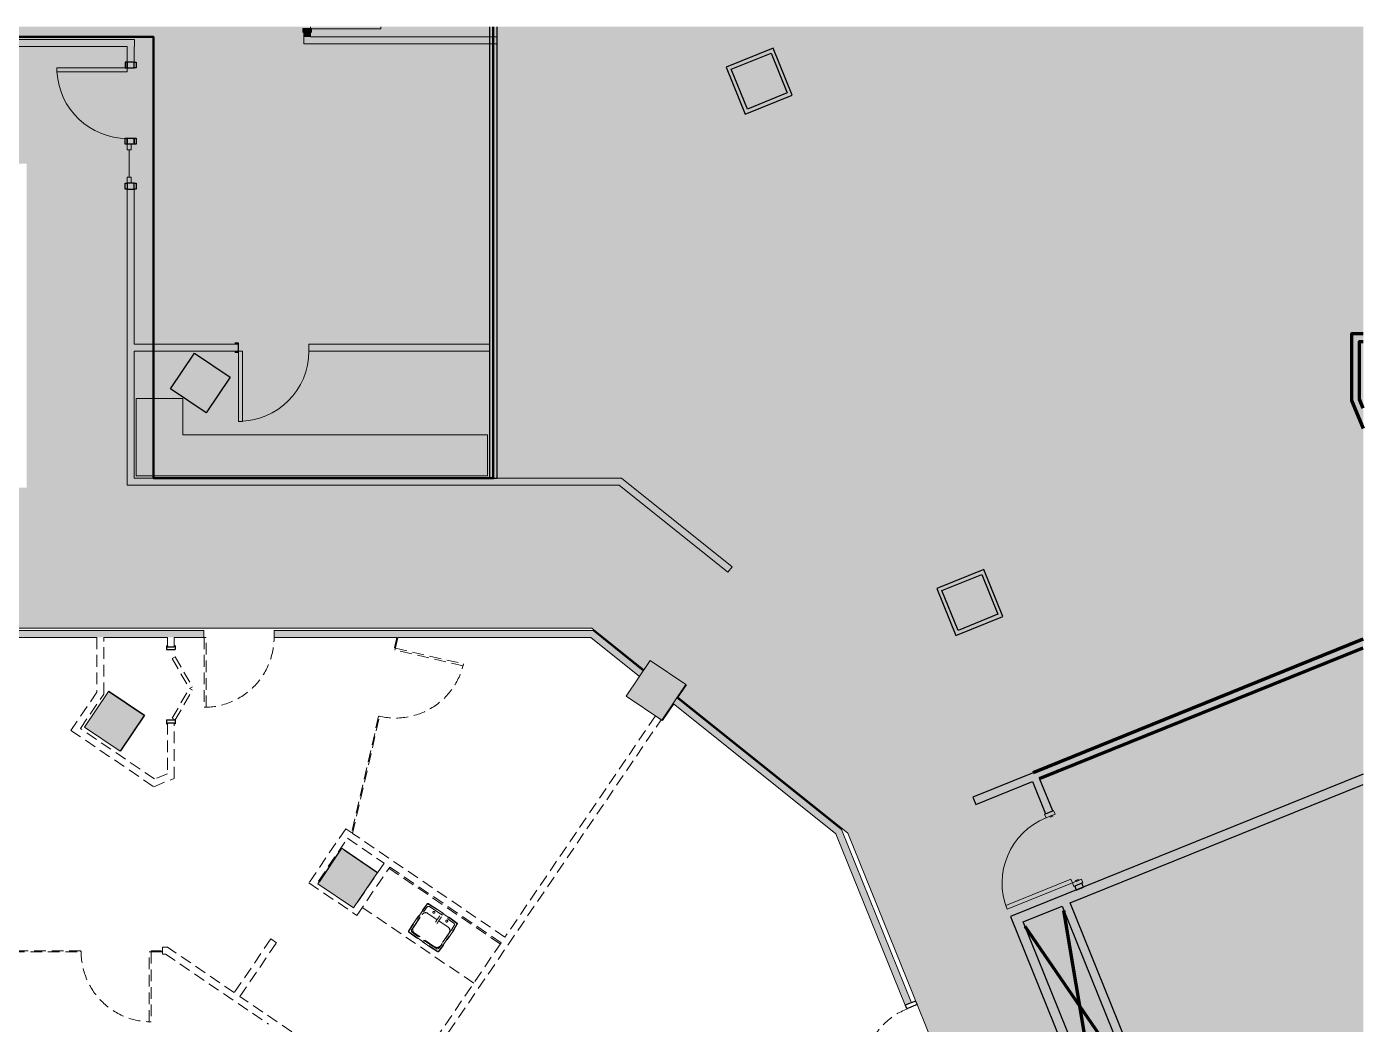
# Model space of a CAD drawing. Header units: inches. Extents: x 440 to 1827, y -16294 to -15154.
# Drawn here: x 1143 to 1827, y -15665 to -15154 of the extents above; entities that cross this region are included whole.
import ezdxf

# ---------------------------------------------------------------- set-up
doc = ezdxf.new("R2010")
doc.units = ezdxf.units.IN
doc.header["$LTSCALE"] = 48
doc.header["$MEASUREMENT"] = 0
doc.linetypes.add('Demolished', pattern=[0.1875, 0.125, -0.0625])
for name, color, linetype, lineweight in [('A-Anno-Note', 8, 'Continuous', 50), ('A-Area-Patt', 8, 'Continuous', 20), ('A-COLS', 8, 'Continuous', 30), ('A-DETL', 8, 'Continuous', 20), ('A-DETL-GENF', 247, 'Continuous', 9), ('A-DETL-THIN', 8, 'Continuous', 9), ('A-DOOR', 8, 'Demolished', 9), ('A-DOOR-FRAM', 8, 'Continuous', 30), ('A-Hvac', 8, 'Continuous', 70), ('A-WALL', 8, 'Continuous', 30), ('A-Wall-Dmsg', 8, 'Continuous', 90), ('A-WALL-PATT', 8, 'Continuous', 13), ('Chevy Chase Pavilion_9th - 900 _ 910_dwg', 8, 'Continuous', 9), ('I-WALL', 8, 'Continuous', 13), ('P-SANR-FIXT', 8, 'Demolished', 9), ('Q-CASE', 8, 'Demolished', 9), ('S-COLS', 8, 'Continuous', 13)]:
    doc.layers.add(name, color=color, linetype=linetype, lineweight=lineweight)

# ---------------------------------------------------------------- blocks, each defined once
blk = doc.blocks.new('Bifold_2 panel w Frame - Int-PB-F-WDMF-3_ x 84_-4833618-FIRST FLOOR DEMOLITION')
at = {"layer": 'A-DOOR'}
for p, q in [((-14.28, 2.25), (0.99, 11.06)), ((-13.4, 0.73), (1.86, 9.55)), ((1.86, 9.55), (0.99, 11.06)), ((1.86, 9.55), (2.74, 11.06)), ((17.12, 0.73), (1.86, 9.55)), ((18, 2.25), (2.74, 11.06)), ((-14.28, 2.25), (-13.4, 0.73)), ((18, 2.25), (17.12, 0.73))]:
    blk.add_line(p, q, dxfattribs=at)
at = {"layer": 'A-DOOR-FRAM', "linetype": 'Demolished'}
for p, q in [((-20, 2.25), (-18, 2.25)), ((-20, 2.25), (-20, 1.75)), ((-20, 1.75), (-19.5, 1.75)), ((-19.5, -1.75), (-19.5, 1.75)), ((-18, -2.25), (-18, 2.25)), ((18, -2.25), (18, 2.25)), ((18, 2.25), (20, 2.25)), ((19.5, 1.75), (20, 1.75)), ((19.5, -1.75), (19.5, 1.75)), ((20, 2.25), (20, 1.75)), ((-20, -1.75), (-19.5, -1.75)), ((-20, -2.25), (-20, -1.75)), ((-20, -2.25), (-18, -2.25)), ((18, -2.25), (20, -2.25)), ((19.5, -1.75), (20, -1.75)), ((20, -2.25), (20, -1.75))]:
    blk.add_line(p, q, dxfattribs=at)
blk = doc.blocks.new('Single Glass Door - 36_ x 84_-4833911-FIRST FLOOR DEMOLITION')
at = {"layer": 'A-DOOR'}
for p, q in [((16.90625, -0.25), (17.90625, -0.25)), ((16.90625, -36.0625), (16.90625, -0.25)), ((17.90625, -0.25), (17.90625, -36.0625)), ((17.90625, -36.0625), (16.90625, -36.0625))]:
    blk.add_line(p, q, dxfattribs=at)
blk.add_arc((17.90625, -0.25), 35.8125, 179.5, 270, dxfattribs=at)
blk = doc.blocks.new('Single Glass Door - 36_ x 84_-4836496-FIRST FLOOR DEMOLITION')
at = {"layer": 'A-DOOR'}
for p, q in [((16.90625, 37.5625), (16.90625, 1.75)), ((17.90625, 37.5625), (16.90625, 37.5625)), ((17.90625, 1.75), (17.90625, 37.5625)), ((16.90625, 1.75), (17.90625, 1.75))]:
    blk.add_line(p, q, dxfattribs=at)
blk.add_arc((17.90625, 1.75), 35.8125, 90, 180.5, dxfattribs=at)
blk = doc.blocks.new('C-Counter Top - ADJ HEIGHT-4836405-FIRST FLOOR DEMOLITION')
at = {"layer": 'Q-CASE'}
for p, q in [((-47.26, -0.75), (21.74, -0.75)), ((-47.26, -25), (21.74, -25))]:
    blk.add_line(p, q, dxfattribs=at)
blk = doc.blocks.new('Single Flush - OTJ_SOLIDFLUSH_ALUM-4829993-FIRST FLOOR DEMOLITION')
at = {"layer": 'A-DOOR'}
for p, q in [((16.15625, -1.75), (17.90625, -1.75)), ((16.15625, -37.5625), (16.15625, -1.75)), ((17.90625, -1.75), (17.90625, -37.5625)), ((17.90625, -37.5625), (16.15625, -37.5625))]:
    blk.add_line(p, q, dxfattribs=at)
blk.add_arc((17.90625, -1.75), 35.8125, 179.5, 270, dxfattribs=at)
at = {"layer": 'A-DOOR-FRAM', "linetype": 'Demolished'}
for p, q in [((-20, 4), (-20, -1.75)), ((-20, 4), (-18, 4)), ((-18, 4), (-18, -1.75)), ((18.000004, 4), (18.000004, -1.75)), ((18.000004, 4), (20.000004, 4)), ((20.000004, 4), (20.000004, -1.75)), ((-20, -1.75), (-18, -1.75)), ((18.000004, -1.75), (20.000004, -1.75))]:
    blk.add_line(p, q, dxfattribs=at)
blk = doc.blocks.new('Concrete-Rectangular-Column - 1_10_-4868861-FIRST FLOOR DEMOLITION')
at = {"layer": 'S-COLS'}
blk.add_hatch(color=256, dxfattribs=at).paths.add_polyline_path([(-11, -11), (11, -11), (11, 11), (-11, 11)], flags=0)
for p, q in [((11, 11), (-11, 11)), ((-11, 11), (-11, -11)), ((11, -11), (11, 11)), ((-11, -11), (11, -11))]:
    blk.add_line(p, q, dxfattribs=at)
blk = doc.blocks.new('P-Sink-Rectangular - PSR1918-3060176-FIRST FLOOR DEMOLITION')
at = {"layer": 'P-SANR-FIXT'}
for p, q in [((-9.5, 4.97), (-9.34, 8.49)), ((-9.13, 8.48), (-9.28, 4.96)), ((-8.99, 8.84), (-5.52, 9)), ((-5.51, 8.78), (-8.98, 8.63)), ((-8.5, 5.01), (-8.42, 6.97)), ((-7.47, 7.92), (-5.51, 8)), ((-5.52, 9), (5.52, 9)), ((-5.52, 9), (-5.51, 8.78)), ((5.51, 8.78), (-5.51, 8.78)), ((-5.51, 8), (5.51, 8)), ((5.52, 9), (5.51, 8.78)), ((8.98, 8.63), (5.51, 8.78)), ((5.51, 8), (7.47, 7.92)), ((5.52, 9), (8.99, 8.84)), ((8.42, 6.97), (8.5, 5.01)), ((9.28, 4.96), (9.13, 8.48)), ((9.34, 8.49), (9.5, 4.97)), ((-9.5, 4.97), (-9.28, 4.96)), ((-9.5, -4.97), (-9.5, 4.97)), ((-9.28, 4.96), (-9.28, -4.96)), ((-8.5, -5.01), (-8.5, 5.01)), ((-8.35, -5.5), (-8.35, 2.5)), ((-8.35, -5.5), (-8.35, 2.5)), ((-6.25, 4.6), (-0.49, 4.6)), ((-6.25, 4.6), (-0.49, 4.6)), ((0.48, 4.6), (6.25, 4.6)), ((0.48, 4.6), (6.25, 4.6)), ((8.35, 2.5), (8.35, -5.5)), ((8.35, 2.5), (8.35, -5.5)), ((8.5, 5.01), (8.5, -5.01)), ((9.5, 4.97), (9.28, 4.96)), ((9.28, -4.96), (9.28, 4.96)), ((9.5, 4.97), (9.5, -4.97)), ((-9.5, -4.97), (-9.28, -4.96)), ((-9.34, -8.49), (-9.5, -4.97)), ((-9.28, -4.96), (-9.13, -8.48)), ((-8.42, -6.97), (-8.5, -5.01)), ((8.5, -5.01), (8.42, -6.97)), ((9.13, -8.48), (9.28, -4.96)), ((9.5, -4.97), (9.28, -4.96)), ((9.5, -4.97), (9.34, -8.49)), ((-5.52, -9), (-8.99, -8.84)), ((-8.98, -8.63), (-5.51, -8.78)), ((-5.51, -8), (-7.47, -7.92)), ((6.25, -7.6), (-6.25, -7.6)), ((6.25, -7.6), (-6.25, -7.6)), ((-5.52, -9), (-5.51, -8.78)), ((5.52, -9), (-5.52, -9)), ((5.51, -8), (-5.51, -8)), ((-5.51, -8.78), (5.51, -8.78)), ((7.47, -7.92), (5.51, -8)), ((5.51, -8.78), (8.98, -8.63)), ((5.52, -9), (5.51, -8.78)), ((8.99, -8.84), (5.52, -9))]:
    blk.add_line(p, q, dxfattribs=at)
at = {"layer": 'P-SANR-FIXT', "flags": 128}
for points in [[(-0.5, 6.97), (-0.5, 6.97), (-0.5, 6.96), (-0.5, 6.95), (-0.5, 6.94), (-0.5, 6.93), (-0.5, 6.91), (-0.5, 6.89), (-0.5, 6.87), (-0.5, 6.84), (-0.5, 6.81), (-0.5, 6.78), (-0.5, 6.74), (-0.5, 6.7), (-0.5, 6.66), (-0.5, 6.62), (-0.5, 6.57), (-0.5, 6.52), (-0.5, 6.47), (-0.5, 6.42), (-0.5, 6.36), (-0.5, 6.3), (-0.5, 6.24), (-0.5, 6.18), (-0.5, 6.11), (-0.5, 6.05), (-0.5, 5.98), (-0.5, 5.91), (-0.5, 5.84), (-0.5, 5.77), (-0.5, 5.69), (-0.5, 5.62), (-0.5, 5.54), (-0.5, 5.46), (-0.5, 5.39), (-0.5, 5.31), (-0.5, 5.23), (-0.5, 5.15), (-0.5, 5.07), (-0.5, 4.99), (-0.5, 4.91), (-0.5, 4.83), (-0.5, 4.75), (-0.5, 4.67), (-0.5, 4.59), (-0.5, 4.51), (-0.5, 4.44), (-0.5, 4.36), (-0.5, 4.28), (-0.5, 4.21), (-0.5, 4.13), (-0.5, 4.06), (-0.5, 3.99), (-0.5, 3.92), (-0.5, 3.86), (-0.5, 3.79), (-0.5, 3.73), (-0.5, 3.66), (-0.5, 3.61), (-0.5, 3.55), (-0.5, 3.49), (-0.5, 3.44), (-0.5, 3.39), (-0.5, 3.34), (-0.5, 3.3), (-0.5, 3.25), (-0.5, 3.21), (-0.5, 3.18), (-0.5, 3.14), (-0.5, 3.11), (-0.5, 3.08), (-0.5, 3.06), (-0.5, 3.04), (-0.5, 3.02), (-0.5, 3), (-0.5, 2.99), (-0.5, 2.98), (-0.5, 2.97), (-0.5, 2.97), (-0.5, 2.97)], [(0.5, 2.97), (0.5, 2.97), (0.5, 2.97), (0.5, 2.98), (0.5, 2.99), (0.5, 3.01), (0.5, 3.02), (0.5, 3.05), (0.5, 3.07), (0.5, 3.1), (0.5, 3.13), (0.5, 3.16), (0.5, 3.19), (0.5, 3.23), (0.5, 3.27), (0.5, 3.32), (0.5, 3.36), (0.5, 3.41), (0.5, 3.46), (0.5, 3.52), (0.5, 3.57), (0.5, 3.63), (0.5, 3.69), (0.5, 3.76), (0.5, 3.82), (0.5, 3.89), (0.5, 3.95), (0.5, 4.02), (0.5, 4.1), (0.5, 4.17), (0.5, 4.24), (0.5, 4.32), (0.5, 4.39), (0.5, 4.47), (0.5, 4.55), (0.5, 4.63), (0.5, 4.71), (0.5, 4.79), (0.5, 4.87), (0.5, 4.95), (0.5, 5.03), (0.5, 5.11), (0.5, 5.19), (0.5, 5.26), (0.5, 5.34), (0.5, 5.42), (0.5, 5.5), (0.5, 5.58), (0.5, 5.65), (0.5, 5.73), (0.5, 5.8), (0.5, 5.87), (0.5, 5.94), (0.5, 6.01), (0.5, 6.08), (0.5, 6.14), (0.5, 6.21), (0.5, 6.27), (0.5, 6.33), (0.5, 6.39), (0.5, 6.44), (0.5, 6.49), (0.5, 6.55), (0.5, 6.59), (0.5, 6.64), (0.5, 6.68), (0.5, 6.72), (0.5, 6.76), (0.5, 6.79), (0.5, 6.82), (0.5, 6.85), (0.5, 6.88), (0.5, 6.9), (0.5, 6.92), (0.5, 6.93), (0.5, 6.95), (0.5, 6.96), (0.5, 6.96), (0.5, 6.97), (0.5, 6.97)]]:
    blk.add_lwpolyline(points, dxfattribs=at)
at = {"layer": 'P-SANR-FIXT'}
for centre, radius, start, end in [((-8.97, 8.47), 0.371, 92.5667, 177.4333), ((-8.97, 8.47), 0.156, 92.5667, 177.4333), ((-7.42, 6.92), 0.995, 92.5667, 177.4333), ((-4, 6.75), 0.5, 360, 180), ((-4, 6.75), 0.5, 135, 165), ((-4, 6.75), 0.5, 135, 165), ((-4, 6.75), 0.5, 60, 120), ((-4, 6.75), 0.5, 60, 120), ((-4, 6.75), 0.5, 75, 105), ((-4, 6.75), 0.5, 75, 105), ((-4, 6.75), 0.5, 0, 45), ((-4, 6.75), 0.5, 15, 45), ((-4, 6.75), 0.5, 0, 45), ((-4, 6.75), 0.5, 15, 45), ((4, 6.75), 0.5, 360, 180), ((4, 6.75), 0.5, 135, 180), ((4, 6.75), 0.5, 135, 180), ((4, 6.75), 0.5, 165, 180), ((4, 6.75), 0.5, 165, 180), ((4, 6.75), 0.5, 135, 150), ((4, 6.75), 0.5, 135, 150), ((4, 6.75), 0.5, 0, 120), ((4, 6.75), 0.5, 0, 120), ((4, 6.75), 0.5, 75, 105), ((4, 6.75), 0.5, 75, 105), ((4, 6.75), 0.5, 30, 60), ((4, 6.75), 0.5, 30, 60), ((7.42, 6.92), 0.995, 2.5667, 87.4333), ((8.97, 8.47), 0.156, 2.5667, 87.4333), ((8.97, 8.47), 0.371, 2.5667, 87.4333), ((-6.25, 2.5), 2.1, 90, 180), ((-6.25, 2.5), 2.1, 90, 180), ((-6.25, 2.5), 2.1, 160.02876, 180), ((-6.25, 2.5), 2.1, 115.02876, 154.97124), ((-6.25, 2.5), 2.1, 90, 109.97124), ((-4, 6.75), 0.5, 180, 360), ((-4, 6.75), 0.5, 180, 270), ((-4, 6.75), 0.5, 180, 270), ((-4, 6.75), 0.5, 195, 240), ((-4, 6.75), 0.5, 195, 240), ((-4, 6.75), 0.5, 255, 270), ((-4, 6.75), 0.5, 255, 270), ((-4, 6.75), 0.5, 315, 360), ((-4, 6.75), 0.5, 315, 360), ((-4, 6.75), 0.5, 315, 345), ((-4, 6.75), 0.5, 315, 345), ((4, 6.75), 0.5, 180, 360), ((4, 6.75), 0.5, 180, 225), ((4, 6.75), 0.5, 180, 195), ((4, 6.75), 0.5, 180, 225), ((4, 6.75), 0.5, 180, 195), ((4, 6.75), 0.5, 210, 225), ((4, 6.75), 0.5, 210, 225), ((4, 6.75), 0.5, 240, 270), ((4, 6.75), 0.5, 240, 270), ((4, 6.75), 0.5, 255, 270), ((4, 6.75), 0.5, 255, 270), ((4, 6.75), 0.5, 271.66631, 300), ((4, 6.75), 0.5, 271.66631, 300), ((4, 6.75), 0.5, 315, 345), ((4, 6.75), 0.5, 315, 345), ((4, 6.75), 0.5, 315, 330), ((4, 6.75), 0.5, 315, 330), ((6.25, 2.5), 2.1, 70.02876, 90), ((6.25, 2.5), 2.1, 0, 90), ((6.25, 2.5), 2.1, 0, 90), ((6.25, 2.5), 2.1, 25.02876, 64.97124), ((6.25, 2.5), 2.1, 0, 19.97124), ((-6.25, -5.5), 2.1, 180, 199.97124), ((-6.25, -5.5), 2.1, 180, 270), ((-6.25, -5.5), 2.1, 180, 270), ((-6.25, -5.5), 2.1, 205.02876, 244.97124), ((6.25, -5.5), 2.1, 270, 360), ((6.25, -5.5), 2.1, 270, 360), ((6.25, -5.5), 2.1, 295.02876, 334.97124), ((6.25, -5.5), 2.1, 340.02876, 360), ((-8.97, -8.47), 0.371, 182.5667, 267.4333), ((-8.97, -8.47), 0.156, 182.5667, 267.4333), ((-7.42, -6.92), 0.995, 182.5667, 267.4333), ((-6.25, -5.5), 2.1, 250.02876, 270), ((6.25, -5.5), 2.1, 270, 289.97124), ((7.42, -6.92), 0.995, 272.5667, 357.4333), ((8.97, -8.47), 0.156, 272.5667, 357.4333), ((8.97, -8.47), 0.371, 272.5667, 357.4333)]:
    blk.add_arc(centre, radius, start, end, dxfattribs=at)
blk = doc.blocks.new('Chevy Chase Pavilion_9th - 900 _ 910_dwg_08 - DOOR - SINGLE - CONCEALED FRAME - FULL GLASS - 36x84-545508-FLOOR PLAN - LEVEL 9-5113153-FIRST FLOOR DEMOLITION')
at = {"layer": 'A-DOOR', "linetype": 'Continuous', "flags": 128}
blk.add_lwpolyline([(20.28, 0.46), (18.28, 0.46), (18.28, 36.46), (20.28, 36.46)], close=True, dxfattribs=at)
at = {"layer": 'A-DOOR', "linetype": 'Continuous'}
blk.add_arc((20.28, 0.46), 36, 90, 180, dxfattribs=at)
at = {"layer": 'A-DOOR-FRAM', "flags": 128}
blk.add_lwpolyline([(22.28, 0.96), (20.28, 0.96), (20.28, -3.54), (22.28, -3.54)], dxfattribs=at)
blk = doc.blocks.new('Chevy Chase Pavilion_9th - 900 _ 910_dwg_08 - DOOR - SINGLE - CONCEALED FRAME - FULL GLASS - 36x84-545508-FLOOR PLAN - LEVEL 9-V1-FIRST FLOOR DEMOLITION')
at = {"layer": 'A-DOOR', "linetype": 'Continuous'}
blk.add_line((20.28, 0.46), (19.28, 0.46), dxfattribs=at)
at = {"layer": 'A-DOOR', "linetype": 'Continuous', "flags": 128}
blk.add_lwpolyline([(19.28, 36.46), (20.28, 36.46), (20.28, 0.46)], dxfattribs=at)
at = {"layer": 'A-DOOR', "linetype": 'Continuous'}
blk.add_arc((20.28, 0.46), 36, 90, 91.58822, dxfattribs=at)
at = {"layer": 'A-DOOR-FRAM', "flags": 128}
blk.add_lwpolyline([(22.28, 0.96), (20.28, 0.96), (20.28, -3.54), (22.28, -3.54)], dxfattribs=at)
blk = doc.blocks.new('Chevy Chase Pavilion_9th - 900 _ 910_dwg_ST - TYPE D - SINGLE FLUSH WD - SIDELIGHT - 36_ x 96_  - 20_ SIDELIGHT-545689-FLOOR PLAN - LEVEL 9-5113156-FIRST FLOOR DEMOLITION')
at = {"layer": 'A-DOOR', "linetype": 'Continuous'}
blk.add_line((24, -0.75), (38, -0.75), dxfattribs=at)
at = {"layer": 'A-DOOR', "linetype": 'Continuous', "flags": 128}
for points in [[(21, -1.75), (24, -1.75), (24, 0.25), (21, 0.25)], [(41, -1.75), (38, -1.75), (38, 0.25), (41, 0.25)]]:
    blk.add_lwpolyline(points, dxfattribs=at)
blk.add_lwpolyline([(-16, -1.75), (-16, -37.75), (-18, -37.75), (-18, -1.75)], close=True, dxfattribs=at)
at = {"layer": 'A-DOOR', "linetype": 'Continuous'}
blk.add_arc((-18, -1.75), 36.06, 273.17954, 0, dxfattribs=at)
at = {"layer": 'A-DOOR-FRAM', "flags": 128}
for points in [[(-21, 1.75), (-21, 2.75), (-18, 2.75), (-18, 1.75)], [(-21, -2.75), (-18, -2.75), (-18, -1.75), (-18, 1.75), (-21, 1.75), (-21, -1.75), (-18, -1.75), (-21, -1.75)], [(18, 1.75), (18, 2.75), (21, 2.75), (21, 1.75)], [(21, -1.75), (21, -2.75), (18, -2.75), (18, -1.75), (18, 1.75), (21, 1.75), (21, -1.75), (18, -1.75)], [(41, 1.75), (41, 2.75), (44, 2.75), (44, 1.75)], [(41, -2.75), (41, -1.75), (44, -1.75), (44, 1.75), (41, 1.75), (41, -1.75), (44, -1.75), (44, -2.75)]]:
    blk.add_lwpolyline(points, close=True, dxfattribs=at)
blk = doc.blocks.new('Chevy Chase Pavilion_9th - 900 _ 910_dwg-4821032-FIRST FLOOR DEMOLITION')
at = {"layer": 'A-DETL-GENF'}
h = blk.add_hatch(color=256, dxfattribs=at)
h.paths.add_polyline_path([(2027.26, 3009.22), (2027.26, 3231.72), (2023.26, 3231.72), (2023.26, 3009.22)], flags=0)
h.paths.add_polyline_path([(2023.26, 3235.22), (2027.26, 3235.22), (2027.26, 3240.47), (2023.26, 3240.47)], flags=0)
blk.add_hatch(color=256, dxfattribs=at).paths.add_polyline_path([(1893.36, 3010.47), (2022.3, 3010.47), (2022.3, 3031.47), (1866.3, 3031.47), (1866.3, 3050.1), (1842.3, 3050.1), (1842.3, 3010.47), (1878.46, 3010.47)], flags=0)
at = {"layer": 'A-WALL-PATT'}
h = blk.add_hatch(color=256, dxfattribs=at)
h.paths.add_polyline_path([(1493.72, 3230.35), (1559.69, 3230.35), (1559.69, 3233.85), (1399.5, 3233.85), (1399.5, 3230.35), (1448.25, 3230.35)], flags=0)
h.paths.add_polyline_path([(1841.26, 3230.35), (1841.51, 3230.35), (1841.51, 3233.85), (1595.69, 3233.85), (1595.69, 3230.35), (1837.76, 3230.35)], flags=0)
at = {"layer": 'I-WALL'}
for points in [[(1928.2, 3235.22), (1931.7, 3235.22), (1931.7, 3239.47), (1928.2, 3239.47)], [(2022.3, 3231.72), (2027.26, 3231.72), (2027.26, 3235.22), (1928.2, 3235.22), (1928.2, 3231.72), (1931.7, 3231.72)], [(2089.73, 3005.72), (2095.33, 3005.72), (2090.96, 3009.22), (1837.76, 3009.22), (1837.76, 3005.72), (2075.75, 3005.72)], [(2145.45, 2961.1), (2147.64, 2963.84), (2095.33, 3005.72), (2089.73, 3005.72), (2140.55, 2965.03)]]:
    blk.add_hatch(color=256, dxfattribs=at).paths.add_polyline_path(points, flags=0)
h = blk.add_hatch(color=256, dxfattribs=at)
h.paths.add_polyline_path([(1841.26, 3009.22), (1841.26, 3157.35), (1837.76, 3157.35), (1837.76, 3009.22)], flags=0)
h.paths.add_polyline_path([(1841.26, 3222.35), (1841.26, 3230.35), (1837.76, 3230.35), (1837.76, 3222.35)], flags=0)
h = blk.add_hatch(color=256, dxfattribs=at)
h.paths.add_polyline_path([(1930.82, 3074.35), (2023.26, 3074.35), (2023.26, 3077.85), (1930.82, 3077.85)], flags=0)
h.paths.add_polyline_path([(1842.3, 3074.35), (1894.82, 3074.35), (1894.82, 3077.85), (1841.26, 3077.85), (1841.26, 3074.35), (1841.51, 3074.35)], flags=0)
at = {"layer": 'A-Anno-Note', "flags": 128}
blk.add_lwpolyline([(1104.72, 3146.22), (1169.26, 3146.22), (1169.26, 3235.22), (1851.26, 3235.22), (1851.26, 3009.22), (2025.26, 3009.22), (2025.26, 3240.47)], dxfattribs=at)
at = {"layer": 'A-Area-Patt'}
for p, q in [((2123.05, 2902.3), (2123.92, 2903.17)), ((2123.41, 2902.84), (2123.99, 2903.42)), ((2123.78, 2903.38), (2123.88, 2903.49)), ((2119.38, 2896.86), (2120.25, 2897.74)), ((2119.44, 2896.74), (2119.89, 2897.19)), ((2119.75, 2897.41), (2120.62, 2898.28)), ((2120.11, 2897.95), (2120.98, 2898.82)), ((2120.48, 2898.49), (2121.35, 2899.37)), ((2120.85, 2899.04), (2121.72, 2899.91)), ((2121.21, 2899.58), (2122.08, 2900.45)), ((2121.58, 2900.12), (2122.45, 2901)), ((2121.95, 2900.67), (2122.82, 2901.54)), ((2122.31, 2901.21), (2123.18, 2902.08)), ((2122.68, 2901.75), (2123.55, 2902.63)), ((2113.89, 2888.72), (2114.75, 2889.59)), ((2114.25, 2889.26), (2115.12, 2890.13)), ((2114.62, 2889.8), (2115.49, 2890.67)), ((2114.98, 2890.35), (2115.85, 2891.22)), ((2115.35, 2890.89), (2116.22, 2891.76)), ((2115.72, 2891.43), (2116.59, 2892.3)), ((2116.08, 2891.98), (2116.95, 2892.85)), ((2116.45, 2892.52), (2117.32, 2893.39)), ((2116.82, 2893.06), (2117.54, 2893.78)), ((2117.18, 2893.61), (2117.44, 2893.86)), ((2111.63, 2885.22), (2112.19, 2885.78)), ((2111.69, 2885.46), (2112.55, 2886.33)), ((2111.73, 2885.15), (2111.82, 2885.24)), ((2112.05, 2886), (2112.92, 2886.87)), ((2112.42, 2886.54), (2113.29, 2887.41)), ((2112.79, 2887.09), (2113.65, 2887.96)), ((2113.15, 2887.63), (2114.02, 2888.5)), ((2113.52, 2888.17), (2114.39, 2889.04))]:
    blk.add_line(p, q, dxfattribs=at)
at = {"layer": 'A-COLS'}
for p, q in [((1936.19, 2802.56), (1947.73, 2819.66)), ((1948.93, 2818.85), (1965.97, 2807.36))]:
    blk.add_line(p, q, dxfattribs=at)
at = {"layer": 'A-COLS', "flags": 128}
for points in [[(2147.2, 3218.72), (2167.6, 3226.97), (2175.84, 3206.57), (2155.44, 3198.32)], [(1859.87, 3055.04), (1872.17, 3073.28), (1890.41, 3060.97), (1878.11, 3042.74)], [(2255.09, 2951.7), (2275.49, 2959.93), (2283.73, 2939.54), (2263.33, 2931.3)]]:
    blk.add_lwpolyline(points, close=True, dxfattribs=at)
for points in [[(2123.86, 2903.51), (2124.06, 2903.37), (2119.53, 2896.67)], [(1828.17, 2899.93), (1828.35, 2900.19), (1846.58, 2887.89), (1834.28, 2869.65)], [(2117.57, 2893.75), (2111.76, 2885.14), (2111.56, 2885.27)]]:
    blk.add_lwpolyline(points, dxfattribs=at)
at = {"layer": 'A-DETL'}
for p, q in [((2023.26, 3240.47), (2023.26, 3235.22)), ((2027.26, 3235.22), (2027.26, 3240.47)), ((2023.26, 3231.72), (2023.26, 3077.85)), ((2027.26, 3009.22), (2027.26, 3231.72)), ((2023.26, 3074.35), (2023.26, 3009.22))]:
    blk.add_line(p, q, dxfattribs=at)
at = {"layer": 'A-DETL', "flags": 128}
blk.add_lwpolyline([(1866.3, 3031.47), (1866.3, 3050.1), (1842.3, 3050.1), (1842.3, 3010.47), (2022.3, 3010.47), (2022.3, 3031.47)], close=True, dxfattribs=at)
at = {"layer": 'A-DOOR', "linetype": 'Continuous', "flags": 128}
for points in [[(2313.05, 2837.19), (2312.3, 2839.05), (2307.67, 2837.17), (2308.41, 2835.32)], [(2311.66, 2836.63), (2311.85, 2836.17), (2310.46, 2835.6), (2310.27, 2836.07)], [(2321.9, 2801.94), (2321.15, 2803.79), (2287.77, 2790.31), (2288.52, 2788.45)], [(2326.54, 2803.81), (2327.29, 2801.96), (2322.65, 2800.09), (2321.9, 2801.94)], [(2325.15, 2803.25), (2324.96, 2803.72), (2323.57, 2803.15), (2323.76, 2802.69)]]:
    blk.add_lwpolyline(points, close=True, dxfattribs=at)
at = {"layer": 'A-DOOR', "linetype": 'Continuous'}
blk.add_arc((2321.9, 2801.94), 36, 112.00101, 202.00101, dxfattribs=at)
at = {"layer": 'A-Hvac'}
for p, q in [((2333.93, 2689.82), (2317.57, 2787.82)), ((2297.59, 2779.75), (2353.9, 2697.88))]:
    blk.add_line(p, q, dxfattribs=at)
at = {"layer": 'A-WALL', "flags": 128}
for points in [[(2023.26, 3240.47), (2023.26, 3009.22), (2027.26, 3009.22), (2027.26, 3240.47)], [(2301.79, 2858.39), (2270.87, 2845.9), (2272.37, 2842.19), (2301.43, 2853.93), (2308.13, 2837.36), (2311.84, 2838.86), (2305.14, 2855.43)], [(2470.91, 2857.7), (2290.2, 2784.69), (2346.71, 2644.82)], [(2351.35, 2646.7), (2335.8, 2685.18), (2359.91, 2694.92), (2320.82, 2791.66), (2470.91, 2852.31)]]:
    blk.add_lwpolyline(points, dxfattribs=at)
for points in [[(2144.59, 3219.82), (2154.33, 3195.72), (2178.43, 3205.46), (2168.69, 3229.57)], [(2252.48, 2952.79), (2262.23, 2928.68), (2286.33, 2938.43), (2276.59, 2962.54)], [(2326.82, 2801.77), (2323.11, 2800.27), (2323.91, 2798.31), (2327.62, 2799.81)], [(2333.93, 2689.82), (2296.72, 2781.93), (2316.69, 2790), (2353.9, 2697.88)]]:
    blk.add_lwpolyline(points, close=True, dxfattribs=at)
at = {"layer": 'A-Wall-Dmsg'}
for p, q in [((2470.91, 2926.73), (2301.79, 2858.39)), ((2305.14, 2855.43), (2470.91, 2922.41))]:
    blk.add_line(p, q, dxfattribs=at)
at = {"layer": 'A-Wall-Dmsg', "flags": 128}
for points in [[(2470.91, 3083.25), (2464.96, 3083.25), (2464.96, 3048.99), (2470.91, 3034.62)], [(2470.91, 3045.07), (2468.96, 3049.78), (2468.96, 3079.25), (2470.91, 3079.25)]]:
    blk.add_lwpolyline(points, dxfattribs=at)
at = {"layer": 'I-WALL', "flags": 128}
for points in [[(1928.2, 3231.72), (2027.26, 3231.72), (2027.26, 3235.22), (1931.7, 3235.22), (1931.7, 3239.47), (1928.2, 3239.47)], [(1841.26, 3077.85), (1841.26, 3157.35), (1837.76, 3157.35), (1837.76, 3005.72), (2089.73, 3005.72), (2145.45, 2961.1), (2147.64, 2963.84), (2090.96, 3009.22), (1841.26, 3009.22), (1841.26, 3074.35), (1894.82, 3074.35), (1894.82, 3077.85)], [(1930.82, 3074.35), (2023.26, 3074.35), (2023.26, 3077.85), (1930.82, 3077.85)]]:
    blk.add_lwpolyline(points, close=True, dxfattribs=at)
for points in [[(1841.26, 3230.35), (1841.51, 3230.35), (1841.51, 3233.85), (1595.69, 3233.85), (1595.69, 3230.35), (1837.76, 3230.35)], [(1837.76, 3230.35), (1837.76, 3222.35), (1841.26, 3222.35), (1841.26, 3230.35)]]:
    blk.add_lwpolyline(points, dxfattribs=at)
for name, p, rotation in [('Chevy Chase Pavilion_9th - 900 _ 910_dwg_08 - DOOR - SINGLE - CONCEALED FRAME - FULL GLASS - 36x84-545508-FLOOR PLAN - LEVEL 9-V1-FIRST FLOOR DEMOLITION', (1931.24, 3259.75), 269.9999999999997), ('Chevy Chase Pavilion_9th - 900 _ 910_dwg_ST - TYPE D - SINGLE FLUSH WD - SIDELIGHT - 36_ x 96_  - 20_ SIDELIGHT-545689-FLOOR PLAN - LEVEL 9-5113156-FIRST FLOOR DEMOLITION', (1839.51, 3201.35), 270.0000000000001), ('Chevy Chase Pavilion_9th - 900 _ 910_dwg_08 - DOOR - SINGLE - CONCEALED FRAME - FULL GLASS - 36x84-545508-FLOOR PLAN - LEVEL 9-5113153-FIRST FLOOR DEMOLITION', (1915.1, 3074.81), 180)]:
    blk.add_blockref(name, p, dxfattribs=dict(rotation=rotation))

msp = doc.modelspace()

# ---------------------------------------------------------------- hatches: boundary and pattern name
at = {"layer": 'A-DETL-GENF'}
h = msp.add_hatch(color=256, dxfattribs=at)
h.paths.add_polyline_path([(1305.8, -16293.97), (1305.81, -16293.97), (1305.81, -16287.58), (1327.81, -16287.58), (1327.81, -16293.97), (1472.05, -16293.97), (1472.05, -16260.58), (1305.8, -16260.58), (1305.8, -16257.08), (1544.17, -16257.08), (1570.18, -16246.56), (1571.49, -16249.8), (1544.85, -16260.58), (1475.55, -16260.58), (1475.55, -16293.97), (1809, -16293.97), (1827.43, -16286.52), (1827.43, -15154.33), (1383.78, -15154.33), (1383.78, -15385.58), (1447.48, -15385.58), (1504.16, -15430.97), (1501.97, -15433.7), (1446.25, -15389.08), (1194.28, -15389.08), (1194.28, -15237.45), (1197.78, -15237.45), (1197.78, -15316.95), (1251.34, -15316.95), (1251.34, -15320.45), (1197.78, -15320.45), (1197.78, -15385.58), (1379.78, -15385.58), (1379.78, -15320.45), (1287.34, -15320.45), (1287.34, -15316.95), (1379.78, -15316.95), (1379.78, -15163.08), (1284.71, -15163.08), (1284.71, -15155.33), (1288.21, -15155.33), (1288.21, -15159.58), (1379.78, -15159.58), (1379.78, -15154.33), (759.52, -15154.33), (759.52, -15160.95), (851.27, -15160.95), (851.27, -15157.02), (854.77, -15157.02), (854.77, -15160.95), (916.21, -15160.95), (916.21, -15164.45), (719.73, -15164.45), (719.73, -15167.45), (714.86, -15167.45), (714.86, -15164.45), (690.27, -15164.45), (690.27, -15160.95), (756.02, -15160.95), (756.02, -15154.33), (647.27, -15154.33), (647.27, -15160.95), (652.27, -15160.95), (652.27, -15164.45), (637.4, -15164.45), (637.4, -15160.95), (642.4, -15160.95), (642.4, -15154.33), (533.65, -15154.33), (533.65, -15160.95), (599.4, -15160.95), (599.4, -15164.45), (523.77, -15164.45), (523.77, -15159.58), (528.77, -15159.58), (528.77, -15154.33), (461.24, -15154.33), (461.24, -15159.58), (485.77, -15159.58), (485.77, -15164.45), (461.24, -15164.45), (461.24, -15463.14), (514.27, -15463.14), (514.28, -15462.32), (559.77, -15462.32), (559.77, -15460.14), (560.77, -15460.14), (560.77, -15462.32), (1432.27, -15462.32), (1458.98, -15483.69), (1462.14, -15478.99), (1480.38, -15491.3), (1476.2, -15497.5), (1563.41, -15567.33), (1764.19, -16064.31), (1747.08, -16071.22), (1783.03, -16160.06), (1782.99, -16160.08), (1783.33, -16160.94), (1811.86, -16160.94), (1811.86, -16164.44), (1782.49, -16164.44), (1608.57, -16234.8), (1607.26, -16231.55), (1636.65, -16219.66), (1575.5, -16068.38), (1551.88, -16010), (1302.6, -16068.38), (1302.6, -16293.97)], flags=0)
h.paths.add_polyline_path([(1827.43, -16293.97), (1827.43, -16290.3), (1818.35, -16293.97)], flags=0)
h.paths.add_polyline_path([(1639.89, -16218.35), (1779.87, -16161.72), (1779.74, -16161.39), (1639.76, -16218.02)], flags=0)
h.paths.add_polyline_path([(1566.03, -16106.49), (1557.79, -16086.09), (1578.19, -16077.85), (1586.43, -16098.25)], flags=0)
h.paths.add_polyline_path([(461.24, -15841.83), (537.04, -15811.16), (532.04, -15800.43), (523.56, -15803.85), (515.32, -15783.46), (515.42, -15783.42), (515.32, -15783.16), (522.61, -15780.21), (514.27, -15762.32), (514.27, -15614.62), (503.78, -15614.62), (503.78, -15593.24), (461.24, -15593.24), (461.24, -15792.94)], flags=0)
h.paths.add_polyline_path([(461.24, -15589.74), (503.78, -15589.74), (503.78, -15568.14), (514.27, -15568.14), (514.27, -15467.14), (461.24, -15467.14), (461.24, -15568.14)], flags=0)
h.paths.add_polyline_path([(799.77, -15402.45), (694.96, -15402.45), (694.96, -15397.45), (799.77, -15397.45), (799.77, -15385.45), (1137.77, -15385.45), (1137.77, -15229.45), (1129.07, -15229.45), (1129.07, -15229.95), (1127.07, -15229.95), (1127.07, -15223.95), (1129.07, -15223.95), (1129.07, -15224.45), (1142.77, -15224.45), (1142.77, -15390.45), (804.77, -15390.45), (804.77, -15402.45), (802.79, -15402.45)], flags=0)
h.paths.add_polyline_path([(656.96, -15402.45), (648.52, -15402.45), (648.52, -15337.45), (560.77, -15337.45), (560.77, -15388.15), (559.77, -15388.15), (559.77, -15337.45), (478.77, -15337.45), (478.77, -15332.58), (506.77, -15332.58), (506.77, -15286.2), (478.77, -15286.2), (478.77, -15281.33), (506.77, -15281.33), (506.77, -15229.33), (478.77, -15229.33), (478.77, -15224.45), (527.11, -15224.45), (527.11, -15229.33), (511.65, -15229.33), (511.65, -15315.45), (528.77, -15315.45), (528.77, -15332.58), (569.77, -15332.58), (569.77, -15229.33), (565.11, -15229.33), (565.11, -15224.45), (714.86, -15224.45), (714.86, -15205.45), (719.73, -15205.45), (719.73, -15224.45), (753.77, -15224.45), (753.77, -15223.95), (755.77, -15223.95), (755.77, -15229.95), (753.77, -15229.95), (753.77, -15229.45), (623.68, -15229.45), (623.68, -15324.45), (794.77, -15324.45), (794.77, -15229.45), (793.77, -15229.45), (793.77, -15229.95), (791.77, -15229.95), (791.77, -15223.95), (793.77, -15223.95), (793.77, -15224.45), (810.23, -15224.45), (810.23, -15223.95), (812.23, -15223.95), (812.23, -15229.95), (810.23, -15229.95), (810.23, -15229.45), (799.77, -15229.45), (799.77, -15315.45), (816.77, -15315.45), (816.77, -15337.45), (794.77, -15337.45), (794.77, -15329.45), (653.4, -15329.45), (653.4, -15397.58), (656.96, -15397.58)], flags=0)
h.paths.add_polyline_path([(1222.82, -15384.33), (1198.82, -15384.33), (1198.82, -15344.7), (1222.82, -15344.7), (1222.82, -15363.33), (1378.82, -15363.33), (1378.82, -15384.33), (1234.98, -15384.33)], flags=0)
h.paths.add_polyline_path([(574.77, -15332.58), (648.52, -15332.58), (648.52, -15329.45), (574.65, -15329.45), (574.65, -15332.58)], flags=0)
h.paths.add_polyline_path([(848.23, -15229.95), (848.23, -15223.95), (850.23, -15223.95), (850.23, -15224.45), (1089.07, -15224.45), (1089.07, -15223.95), (1091.07, -15223.95), (1091.07, -15229.95), (1089.07, -15229.95), (1089.07, -15229.45), (850.23, -15229.45), (850.23, -15229.95)], flags=0)
h.paths.add_polyline_path([(1197.78, -15172.45), (1194.28, -15172.45), (1194.28, -15164.45), (952.21, -15164.45), (952.21, -15160.95), (1198.03, -15160.95), (1198.03, -15164.45), (1197.78, -15164.45)], flags=0)
at = {"layer": 'A-WALL-PATT'}
h = msp.add_hatch(color=256, dxfattribs=at)
h.paths.add_polyline_path([(1332.38, -15467.11), (1437.3, -15467.11), (1432.93, -15463.61), (1269.58, -15463.61), (1269.58, -15467.11), (1323.54, -15467.11)], flags=0)
h.paths.add_polyline_path([(1032.92, -15467.11), (1233.58, -15467.11), (1233.58, -15463.61), (727.28, -15463.61), (727.28, -15467.11), (984.65, -15467.11)], flags=0)
for points in [[(1456.67, -15487.1), (1458.64, -15484.19), (1437.3, -15467.11), (1431.7, -15467.11), (1449.84, -15481.63)], [(1562.85, -15572.12), (1560.16, -15565.49), (1475.86, -15498), (1473.9, -15500.9), (1560.16, -15569.97)]]:
    msp.add_hatch(color=256, dxfattribs=at).paths.add_polyline_path(points, flags=0)
h = msp.add_hatch(color=256, dxfattribs=at)
h.paths.add_polyline_path([(1757.63, -16062.93), (1760.87, -16061.62), (1611.05, -15691.28), (1607.81, -15692.59), (1757.09, -16061.62)], flags=0)
h.paths.add_polyline_path([(1592.8, -15655.51), (1596.05, -15654.2), (1562.85, -15572.12), (1557.26, -15567.65), (1560.16, -15574.82)], flags=0)

# ---------------------------------------------------------------- linework, layer by layer
at = {"layer": 'A-DETL-THIN'}
for p, q in [((560.77, -15462.32), (1432.27, -15462.32)), ((1432.27, -15462.32), (1458.97, -15483.7)), ((1476.2, -15497.5), (1563.41, -15567.33)), ((1563.41, -15567.33), (1764.19, -16064.31))]:
    msp.add_line(p, q, dxfattribs=at)
at = {"layer": 'I-WALL'}
for p, q in [((1233.58, -15463.61), (514.28, -15463.61)), ((1233.58, -15467.11), (1233.58, -15463.61)), ((1432.93, -15463.61), (1269.58, -15463.61)), ((1269.58, -15463.61), (1269.58, -15467.11)), ((1458.64, -15484.19), (1432.93, -15463.61)), ((633.82, -15467.11), (1178.78, -15467.11)), ((1182.28, -15467.11), (1214.83, -15467.11)), ((1218.33, -15467.11), (1233.58, -15467.11)), ((1269.58, -15467.11), (1332.38, -15467.11)), ((1332.89, -15467.11), (1431.7, -15467.11)), ((1431.7, -15467.11), (1456.67, -15487.1)), ((1560.16, -15565.49), (1475.87, -15497.99)), ((1473.9, -15500.9), (1557.26, -15567.65)), ((1557.26, -15567.65), (1592.8, -15655.51)), ((1596.05, -15654.2), (1560.16, -15565.49)), ((1592.8, -15655.51), (1596.05, -15654.2))]:
    msp.add_line(p, q, dxfattribs=at)
at = {"layer": 'I-WALL', "linetype": 'Demolished'}
for p, q in [((1178.78, -15467.11), (1178.78, -15495.08)), ((1182.28, -15496.15), (1182.28, -15467.11)), ((1214.83, -15467.11), (1214.83, -15471.86)), ((1214.83, -15471.86), (1218.33, -15471.86)), ((1218.33, -15471.86), (1218.33, -15467.11)), ((1332.38, -15467.11), (1331.15, -15472.42)), ((1331.15, -15472.42), (1331.64, -15472.53)), ((1331.64, -15472.53), (1332.89, -15467.11)), ((1178.78, -15495.08), (1165.42, -15514.71)), ((1170.28, -15513.79), (1182.28, -15496.15)), ((1208.26, -15539.62), (1170.28, -15513.79)), ((1214.83, -15510.86), (1214.83, -15536.97)), ((1218.33, -15510.86), (1214.83, -15510.86)), ((1218.33, -15539.33), (1218.33, -15510.86)), ((1323.05, -15507.5), (1309.27, -15567.22)), ((1309.71, -15567.52), (1323.54, -15507.61)), ((1323.54, -15507.61), (1323.05, -15507.5)), ((1333.58, -15706.52), (1467.73, -15509.32)), ((1464.84, -15507.35), (1387.78, -15620.63)), ((1467.73, -15509.32), (1464.84, -15507.35)), ((1165.42, -15514.71), (1207.84, -15543.57)), ((1207.84, -15543.57), (1218.33, -15539.33)), ((1214.83, -15536.97), (1208.26, -15539.62)), ((1306.21, -15565.13), (1287.36, -15592.83)), ((1309.27, -15567.22), (1306.21, -15565.13)), ((1387.78, -15620.63), (1309.71, -15567.52)), ((1292.22, -15591.91), (1307.13, -15570)), ((1307.13, -15570), (1325.86, -15582.74)), ((1325.86, -15582.74), (1310.96, -15604.65)), ((1311.88, -15609.51), (1328.76, -15584.71)), ((1328.76, -15584.71), (1385.81, -15623.52)), ((1287.36, -15592.83), (1311.88, -15609.51)), ((1292.71, -15592.24), (1292.22, -15591.91)), ((1310.96, -15604.65), (1310.9, -15604.61)), ((1267.82, -15621.56), (1249.11, -15649.05)), ((1270.71, -15623.53), (1267.82, -15621.56)), ((1099.64, -15628.17), (1170.58, -15628.17)), ((1170.58, -15627.67), (1099.98, -15627.67)), ((1170.58, -15628.17), (1170.58, -15627.67)), ((1211.46, -15627.67), (1206.58, -15627.67)), ((1206.58, -15627.67), (1206.58, -15628.17)), ((1206.58, -15628.17), (1212.19, -15628.17)), ((1212.19, -15628.17), (1211.46, -15627.67)), ((1214.9, -15625.78), (1212.36, -15625.78)), ((1212.36, -15625.78), (1212.36, -15629.28)), ((1212.36, -15629.28), (1213.82, -15629.28)), ((1213.82, -15629.28), (1266.7, -15665.25)), ((1249.11, -15649.05), (1214.9, -15625.78)), ((1252.01, -15651.02), (1270.71, -15623.53)), ((1385.81, -15623.52), (1330.68, -15704.55)), ((1330.68, -15704.55), (1252.01, -15651.02))]:
    msp.add_line(p, q, dxfattribs=at)

# ---------------------------------------------------------------- block references
at = {"layer": 'A-DOOR'}
for name, p, rotation in [('Bifold_2 panel w Frame - Int-PB-F-WDMF-3_ x 84_-4833618-FIRST FLOOR DEMOLITION', (1216.58, -15491.36), 269.9999999999998), ('Single Glass Door - 36_ x 84_-4836496-FIRST FLOOR DEMOLITION', (1251.58, -15465.36), 180), ('Single Glass Door - 36_ x 84_-4833911-FIRST FLOOR DEMOLITION', (1327.35, -15490.01), 76.99999999999991), ('Single Flush - OTJ_SOLIDFLUSH_ALUM-4829993-FIRST FLOOR DEMOLITION', (1601.93, -15673.39), 292.0254026430692)]:
    msp.add_blockref(name, p, dxfattribs=dict(at, rotation=rotation))
msp.add_blockref('Single Glass Door - 36_ x 84_-4833911-FIRST FLOOR DEMOLITION', (1188.58, -15627.92), dxfattribs=at)
at = {"layer": 'Chevy Chase Pavilion_9th - 900 _ 910_dwg'}
msp.add_blockref('Chevy Chase Pavilion_9th - 900 _ 910_dwg-4821032-FIRST FLOOR DEMOLITION', (-643.48, -18394.8), dxfattribs=at)
at = {"layer": 'P-SANR-FIXT', "rotation": 325.7725184847272}
msp.add_blockref('P-Sink-Rectangular - PSR1918-3060176-FIRST FLOOR DEMOLITION', (1350.86, -15615.77), dxfattribs=at)
at = {"layer": 'Q-CASE', "rotation": 325.7725184847259}
msp.add_blockref('C-Counter Top - ADJ HEIGHT-4836405-FIRST FLOOR DEMOLITION', (1367.83, -15611.29), dxfattribs=at)
at = {"layer": 'S-COLS'}
for p, rotation in [((1465.11, -15494.26), 55.99814673861318), ((1187.61, -15510.12), 55.99814673861318), ((1307.22, -15590.41), 55.99677452555961)]:
    msp.add_blockref('Concrete-Rectangular-Column - 1_10_-4868861-FIRST FLOOR DEMOLITION', p, dxfattribs=dict(at, rotation=rotation))

doc.saveas('drawing.dxf')
